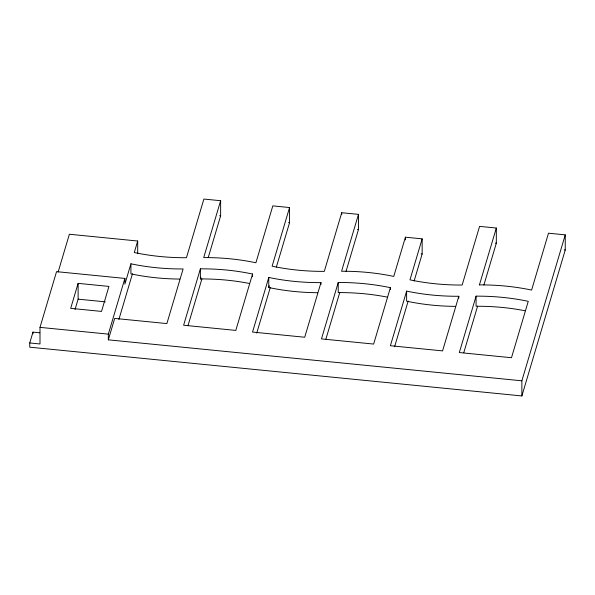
<?xml version="1.0" encoding="UTF-8"?>
<svg xmlns="http://www.w3.org/2000/svg" width="595" height="595" viewBox="0 0 595 595"><rect width="100%" height="100%" fill="white"/><g stroke="black" fill="none" stroke-linecap="round" stroke-linejoin="round"><path stroke-width="0.89" d="M479.421 284.901A147.434 85.122 0 0 1 531.603 290.07L548.501 233.203L565.25 234.861L565.25 249.997L521.867 395.943L29.75 347.183L29.75 342.951L32.97 332.122L39.798 332.798M29.75 342.951L39.999 343.97L39.999 327.369L56.555 271.655L124.89 278.423L124.89 284.12L130.93 263.786L130.93 273.879A147.434 85.122 0 0 0 179.75 279.062M58.124 272.071L69.37 234.244L137.698 241.02L137.698 253.485M78.116 283.361L70.686 308.351L101.514 311.408L108.937 286.418L78.116 283.361L78.116 299.151L75.044 309.489M565.25 234.861L521.867 380.807L108.327 339.834L108.327 334.137L124.89 278.423M108.327 339.834L114.694 318.407L166.875 323.576L183.111 268.955A147.434 85.122 0 0 1 130.922 263.801M137.698 241.02L134.277 252.533A147.434 85.122 0 0 0 186.451 257.717L203.884 199.057L220.633 200.716L220.633 215.851L208.213 257.628M118.888 319.448L132.477 273.73M200.381 268.851L183.617 325.234L235.799 330.411L252.555 274.02A147.434 85.122 0 0 0 200.381 268.843L200.381 278.943A147.434 85.122 0 0 1 249.402 283.458M220.633 200.716L203.721 257.598A147.434 85.122 0 0 1 255.91 262.759L272.808 205.885L289.557 207.543L289.557 222.679L276.348 267.11M200.381 278.943L200.894 277.211M188.072 325.398L201.921 278.795M268.776 277.441L252.54 332.07L304.722 337.239L320.958 282.61A147.434 85.122 0 0 1 268.769 277.456L268.776 287.534A147.434 85.122 0 0 0 317.596 292.718M289.557 207.543L272.123 266.188A147.434 85.122 0 0 0 324.305 271.372L341.731 212.713L358.48 214.371L358.48 229.514L346.059 271.283M268.776 287.534L269.29 285.801M256.735 333.103L270.323 287.385M338.228 282.513L321.464 338.897L373.645 344.066L390.402 287.683A147.434 85.122 0 0 0 338.228 282.499L338.228 292.599A147.434 85.122 0 0 1 387.248 297.113M358.48 214.371L341.567 271.261A147.434 85.122 0 0 1 393.756 276.415L405.411 237.197L422.153 238.855L422.153 253.991L414.12 281.026M325.919 339.053L339.767 292.45M406.623 291.104L390.387 345.725L442.568 350.894L458.805 296.273A147.434 85.122 0 0 1 406.616 291.111L406.623 301.189A147.434 85.122 0 0 0 455.45 306.373M422.153 238.855L409.97 279.851A147.434 85.122 0 0 0 462.151 285.035L479.577 226.375L496.327 228.034L496.327 243.169L483.906 284.946M394.582 346.766L408.17 301.04M476.074 296.169L459.318 352.552L511.492 357.721L528.248 301.338A147.434 85.122 0 0 0 476.074 296.154L476.074 306.261A147.434 85.122 0 0 1 525.095 310.769M479.421 284.916L496.327 228.034M463.765 352.709L477.614 306.113M219.585 215.747L220.633 215.851M288.508 222.575L289.557 222.679M357.431 229.41L358.48 229.514M495.278 243.065L496.327 243.169M564.201 249.893L565.25 249.997M421.111 253.887L422.153 253.991M78.116 299.151L105.315 301.844M39.999 327.369L108.327 334.137M521.867 380.807L521.867 395.943M458.805 296.273L458.805 298.102M405.411 237.197L405.411 239.867M390.402 287.683L390.402 289.512M341.731 212.713L341.731 214.498M320.958 282.61L320.958 284.447M252.555 274.02L252.555 276.779M32.97 332.122L32.97 333.81"/></g></svg>
